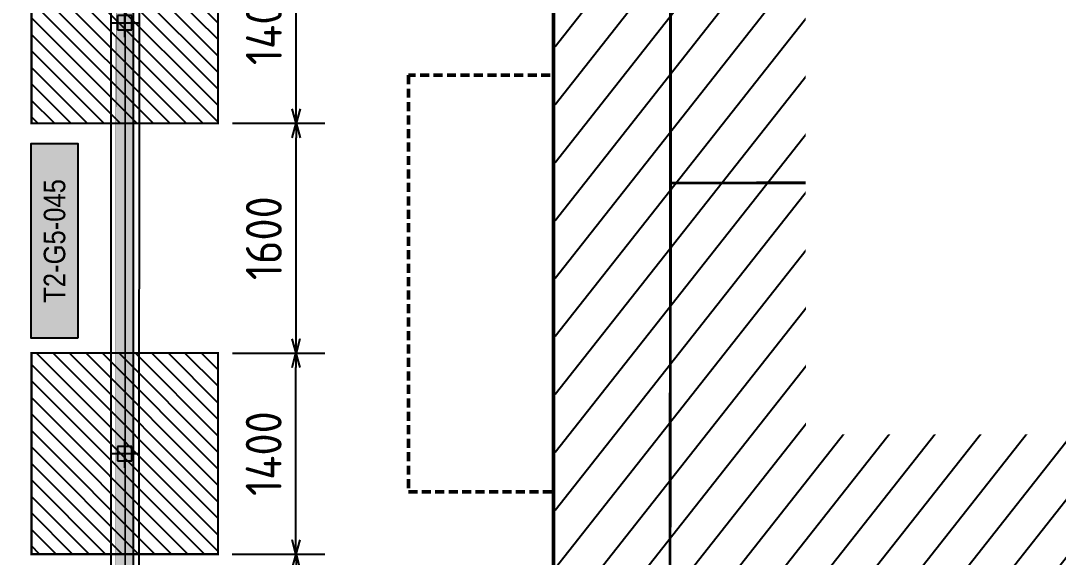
# Model space of a CAD drawing. Header units: centimetres. Extents: x -6122352 to 4157695, y -1694241 to 1947892.
# Drawn here: x 101326 to 108558, y -192077 to -188341 of the extents above; entities that cross this region are included whole.
import ezdxf
from ezdxf.enums import TextEntityAlignment as Align
from ezdxf.xclip import XClip

# ---------------------------------------------------------------- set-up
doc = ezdxf.new("R2010")
doc.units = ezdxf.units.CM
doc.header["$MEASUREMENT"] = 0
doc.header["$XCLIPFRAME"] = 2
doc.header["$PDMODE"] = 66
doc.header["$PDSIZE"] = 100
for name, pattern in [('DASHED2', [0.375, 0.25, -0.125]), ('XR-AR-END-SETTING OUT PLAN$0$23261-XR-AR-SI-GF$0$HIDDEN', [0.375, 0.25, -0.125]), ('XR-AR-END-SETTING OUT PLAN$0$23585-XR-AR-END-GROUND FLOOR$0$23261-XR-AR-SI-GF$0$HIDDEN', [0.375, 0.25, -0.125]), ('XR-AR-END-SETTING OUT PLAN$0$23585-XR-AR-END-GROUND FLOOR$0$945-4P-1-101-GROUND FLOOR PLAN$0$XR-MIDDLE-GROUND FLOOR PLAN$0$HIDDEN2', [0.1875, 0.125, -0.0625]), ('XR-AR-END-SETTING OUT PLAN$0$23585-XR-AR-END-GROUND FLOOR$0$XR-END-GROUND FLOOR PLAN$0$HIDDEN2', [0.1875, 0.125, -0.0625])]:
    doc.linetypes.add(name, pattern=pattern)
for name, color, linetype in [('00-MI-DIM', 7, 'Continuous'), ('23585-XR-AR-BOUNDARY WALLS AND SETBACKS$0$setback', 7, 'XR-AR-END-SETTING OUT PLAN$0$23261-XR-AR-SI-GF$0$HIDDEN'), ('@MI-FOOTINGS', 7, 'Continuous'), ('@MI-MEP', 7, 'Continuous'), ('@MI-REF LAYER', 7, 'Continuous'), ('@MI-TYPE-02', 6, 'Continuous'), ('B_TH_4', 7, 'Continuous'), ('PANEL-TAGS', 7, 'Continuous'), ('XR-AR-END-SETTING OUT PLAN$0$23585-XR-AR-END-GROUND FLOOR$0$A-Flor-Strs', 1, 'Continuous')]:
    doc.layers.add(name, color=color, linetype=linetype)
doc.layers.add('08-Compound Wall-2', color=6, linetype='Continuous', lineweight=25, true_color=0xff00ff)
doc.layers.add('23585-XR-AR-DAMAC PLOT LIMITS$0$1-End units', color=7, linetype='Continuous', lineweight=5, true_color=0xf8991e)
for name, color, linetype, lineweight in [('@ Foundations', 4, 'DASHED2', 50), ('A-ANNO-TEXT', 3, 'Continuous', 25), ('XR-AR-END-SETTING OUT PLAN$0$23585-XR-AR-END-GROUND FLOOR$0$A-DOOR-FULL', 1, 'Continuous', 9), ('XR-AR-END-SETTING OUT PLAN$0$23585-XR-AR-END-GROUND FLOOR$0$A-FLOR-OVHD', 9, 'XR-AR-END-SETTING OUT PLAN$0$23585-XR-AR-END-GROUND FLOOR$0$23261-XR-AR-SI-GF$0$HIDDEN', 15), ('XR-AR-END-SETTING OUT PLAN$0$23585-XR-AR-END-GROUND FLOOR$0$A-GLAZ-SILL', 8, 'Continuous', 5), ('XR-AR-END-SETTING OUT PLAN$0$23585-XR-AR-END-GROUND FLOOR$0$A-GLAZ-WNDO', 232, 'Continuous', 9), ('XR-AR-END-SETTING OUT PLAN$0$23585-XR-AR-END-GROUND FLOOR$0$A-WALL', 7, 'Continuous', 30), ('XR-AR-END-SETTING OUT PLAN$0$23585-XR-AR-END-GROUND FLOOR$0$S-COLS', 51, 'Continuous', 40), ('XR-AR-END-SETTING OUT PLAN$0$23585-XR-AR-END-GROUND FLOOR$0$S-COLS-PATT', 8, 'Continuous', 5)]:
    doc.layers.add(name, color=color, linetype=linetype, lineweight=lineweight)
doc.styles.add('PANELTAG_STYLE', font='arial.ttf')
doc.styles.add('Schueco-BEMSTIL', font='isocpeur.ttf', dxfattribs={"width": 0.9})
doc.dimstyles.new('MI- JWC-TXT-2.5 MM', dxfattribs={"dimscale": 1.5, "dimtxt": 2.5, "dimasz": 1, "dimexe": 2, "dimexo": 1, "dimgap": 1, "dimtad": 1, "dimdec": 0, "dimdsep": 46, "dimtxsty": 'Schueco-BEMSTIL', "dimblk": 'OPEN30', "dimcen": 0, "dimdle": 2, "dimclrd": 140, "dimclre": 8, "dimclrt": 40, "dimadec": 0, "dimazin": 2, "dimtfac": 1, "dimtdec": 0, "dimtix": 1, "dimtmove": 2, "dimatfit": 3, "dimldrblk": 'OPEN', "dimfxl": 2, "dimlwd": -1, "dimlwe": -1, "dimarcsym": 0})

# ---------------------------------------------------------------- blocks, each defined once
blk = doc.blocks.new('23585-XR-AR-BOUNDARY WALLS AND SETBACKS')
at = {"layer": '08-Compound Wall-2'}
blk.add_line((496607.2722570194, 2768837.924429565), (496589.6509861654, 2768854.070672086), dxfattribs=at)
blk.add_lwpolyline([(496578.6956569197, 2768806.737029656), (496561.0741887231, 2768822.883270505), (496567.1882275698, 2768829.5555408), (496571.2418282795, 2768833.979341575), (496575.2950316, 2768838.403145198), (496579.3484299394, 2768842.826943387), (496583.4018299389, 2768847.250743386), (496589.5158710348, 2768853.923213951), (496607.1371430768, 2768837.776970342)], dxfattribs=at)
at = {"layer": '23585-XR-AR-BOUNDARY WALLS AND SETBACKS$0$setback', "ltscale": 40, "const_width": 0.05}
blk.add_lwpolyline([(496593.748284983, 2768854.249662574), (496597.903186983, 2768858.784189372), (496601.9565982166, 2768863.208001631), (496606.0098480267, 2768867.631855995), (496610.0631525763, 2768872.055351822), (496614.1167484082, 2768876.479147272), (496618.270192816, 2768881.012034856), (496632.6469116088, 2768867.837980134), (496628.4939428306, 2768863.305440387), (496624.4405508899, 2768858.881649183), (496620.3871508893, 2768854.457849182), (496616.3337737098, 2768850.034274088), (496612.28035089, 2768845.610449184), (496608.1254734484, 2768841.075949188)], close=True, dxfattribs=at)
blk = doc.blocks.new('A$C9d9485f6')
at = {"layer": 'A-ANNO-TEXT', "rotation": 312.4881850805905}
blk.add_blockref('23585-XR-AR-BOUNDARY WALLS AND SETBACKS', (-2377088.534775567, -1504219.252137818), dxfattribs=at)
blk = doc.blocks.new('23585-XR-AR-DAMAC PLOT LIMITS')
at = {"layer": '23585-XR-AR-DAMAC PLOT LIMITS$0$1-End units', "color": 251, "true_color": 0x636466}
for points in [[(496589.5097000003, 2768854.0645), (496595.6913000001, 2768860.810900001), (496613.3863000004, 2768844.597100001), (496607.2046999997, 2768837.8507)], [(496583.3280999996, 2768847.318299999), (496589.5097000003, 2768854.0645), (496607.2046999997, 2768837.8507), (496601.0232999995, 2768831.104499999)]]:
    blk.add_lwpolyline(points, close=True, dxfattribs=at)
blk = doc.blocks.new('A$Cf093b529')
at = {"layer": 'A-ANNO-TEXT'}
blk.add_blockref('23585-XR-AR-DAMAC PLOT LIMITS', (-495391.9901121984, -2768603.441896566), dxfattribs=at)
blk = doc.blocks.new('A$C5d23761a')
at = {"color": 1, "true_color": 0xeb0000, "const_width": 0.008}
blk.add_lwpolyline([(42.29996946733445, -0.0002729131374508142), (42.29981958447024, -24.00027990015224), (33.14990590047091, -24.00029211514629), (27.1499010687694, -24.00032528792508), (21.14990857895464, -24.00007588742301), (15.14990374678746, -24.00010905996896), (9.149898913688958, -24.00014223298058), (-1.476844772696495e-05, -24.00015444704331), (0, 0), (9.149901337455958, -0.0002703587524592876), (15.15004128497094, -0.0003846453037112951), (21.14991100365296, -0.0002040136605501175), (27.14991583721712, -0.0001708406489342451), (33.1499206693843, -0.00013766810297966)], close=True, dxfattribs=at)
blk = doc.blocks.new('A$C951bc1e7')
at = {"color": 1, "true_color": 0xeb0000, "const_width": 0.007999999999999998}
blk.add_lwpolyline([(42.29813891323283, 0.0002302506472915411), (42.29744856711477, -23.99960459442809), (33.15007804334164, -23.99978882051073), (27.15007321210578, -23.99986194260418), (21.1500683776103, -23.99993506423198), (15.150211003609, -23.99987307190895), (9.150206171441823, -23.99994619353674), (9.915325790643692e-06, -24.00000698748045), (0, 0), (9.150196256116033, 6.079510785639286e-05), (15.15020108735189, 0.0001339167356491089), (21.15007080603391, 0.0003544974606484175), (27.14992818050086, 0.0002925039734691381), (33.15006812801585, 0.0002181679010391235)], close=True, dxfattribs=at)
blk = doc.blocks.new('*U35')
for points in [[(91, -5.684341886080801e-14), (41, -5.684341886080801e-14), (41, 1021), (91, 1021)], [(0, 0), (38, -5.684341886080801e-14), (38, -50), (50, -50), (50, -249.999999999997), (0, -249.999999999997)], [(1100, 2.842170943040401e-14), (1062, -2.842170943040401e-14), (1062, -49.99999999999997), (1050, -49.99999999999997), (1050, -249.999999999997), (1100, -249.999999999997)]]:
    blk.add_lwpolyline(points, close=True)
at = {"color": 8, "linetype": 'XR-AR-END-SETTING OUT PLAN$0$23585-XR-AR-END-GROUND FLOOR$0$XR-END-GROUND FLOOR PLAN$0$HIDDEN2'}
blk.add_arc((41, -5.684341886080801e-14), 1021, 1.594950045944486e-15, 90, dxfattribs=at)
at = {"layer": 'XR-AR-END-SETTING OUT PLAN$0$23585-XR-AR-END-GROUND FLOOR$0$A-GLAZ-SILL', "linetype": 'XR-AR-END-SETTING OUT PLAN$0$23585-XR-AR-END-GROUND FLOOR$0$945-4P-1-101-GROUND FLOOR PLAN$0$XR-MIDDLE-GROUND FLOOR PLAN$0$HIDDEN2', "ltscale": 3}
blk.add_lwpolyline([(0, 0), (1100, 0), (1100, -249.999999999997), (0, -249.999999999997)], close=True, dxfattribs=at)
blk = doc.blocks.new('*U37')
for points in [[(91, -5.684341886080801e-14), (41, -5.684341886080801e-14), (41, 1021), (91, 1021)], [(0, 0), (38, -5.684341886080801e-14), (38, -50), (50, -50), (50, -109.9999999801787), (0, -109.9999999801787)], [(1100, 2.842170943040401e-14), (1062, -2.842170943040401e-14), (1062, -49.99999999999997), (1050, -49.99999999999997), (1050, -109.9999999801786), (1100, -109.9999999801786)]]:
    blk.add_lwpolyline(points, close=True)
at = {"color": 8, "linetype": 'XR-AR-END-SETTING OUT PLAN$0$23585-XR-AR-END-GROUND FLOOR$0$XR-END-GROUND FLOOR PLAN$0$HIDDEN2'}
blk.add_arc((41, -5.684341886080801e-14), 1021, 1.594950045944486e-15, 90, dxfattribs=at)
at = {"layer": 'XR-AR-END-SETTING OUT PLAN$0$23585-XR-AR-END-GROUND FLOOR$0$A-GLAZ-SILL', "linetype": 'XR-AR-END-SETTING OUT PLAN$0$23585-XR-AR-END-GROUND FLOOR$0$945-4P-1-101-GROUND FLOOR PLAN$0$XR-MIDDLE-GROUND FLOOR PLAN$0$HIDDEN2', "ltscale": 3}
blk.add_lwpolyline([(0, 0), (1100, 0), (1100, -109.9999999801786), (0, -109.9999999801786)], close=True, dxfattribs=at)
blk = doc.blocks.new('XR-AR-END-SETTING OUT PLAN$0$23585-XR-AR-END-GROUND FLOOR$0$A$C75a8815d')
at = {"layer": 'XR-AR-END-SETTING OUT PLAN$0$23585-XR-AR-END-GROUND FLOOR$0$S-COLS', "color": 252, "lineweight": 30}
blk.add_lwpolyline([(-0.02841067314147949, 3499.999932765961), (-0.02841019630432129, 2699.999933242798), (249.9715893268585, 2699.999932765961), (249.9715902805328, 3499.999933004379)], close=True, dxfattribs=at)
blk = doc.blocks.new('XR-AR-END-SETTING OUT PLAN')
at = {"layer": 'XR-AR-END-SETTING OUT PLAN$0$23585-XR-AR-END-GROUND FLOOR$0$A-FLOR-OVHD', "color": 8}
blk.add_line((3200.106140449643, 10249.99855422974), (3200.106631532311, 8999.99834060669), dxfattribs=at)
at = {"layer": 'XR-AR-END-SETTING OUT PLAN$0$23585-XR-AR-END-GROUND FLOOR$0$A-FLOR-OVHD', "color": 8, "ltscale": 5}
for p, q in [((4150.149359419942, 9210.30683708191), (3250.158987239003, 9610.350899219513)), ((3250.158987298608, 9210.306836605072), (4150.149360194802, 9610.350899219513))]:
    blk.add_line(p, q, dxfattribs=at)
blk.add_lwpolyline([(3250.158987298608, 9210.306836605072), (4150.149359419942, 9210.30683708191), (4150.149360194802, 9610.350899219513), (3250.158987239003, 9610.350899219513)], close=True, dxfattribs=at)
at = {"layer": 'XR-AR-END-SETTING OUT PLAN$0$23585-XR-AR-END-GROUND FLOOR$0$A-Flor-Strs', "color": 8}
for p, q in [((3000.102111771703, 10249.9985537529), (3000.102079167962, 8999.993498325348)), ((3300.102112427354, 10249.99855422974), (3300.102079108357, 8999.99349784851)), ((3300.102093592286, 9549.99603509903), (3171.357380345464, 9681.451865673065)), ((3000.102095738053, 9549.996026039124), (3300.102093592286, 9549.99603509903)), ((3300.102093592286, 9549.99603509903), (3171.35738016665, 9418.540202617645))]:
    blk.add_line(p, q, dxfattribs=at)
at = {"layer": 'XR-AR-END-SETTING OUT PLAN$0$23585-XR-AR-END-GROUND FLOOR$0$A-GLAZ-SILL', "color": 8}
blk.add_line((3250.100986972451, 6049.997144699097), (3250.10133947432, 8199.998291492462), dxfattribs=at)
at = {"layer": 'XR-AR-END-SETTING OUT PLAN$0$23585-XR-AR-END-GROUND FLOOR$0$A-GLAZ-WNDO', "color": 8}
for p, q in [((3000.101339235902, 8199.998291015625), (3000.101339116693, 8149.998291015625)), ((3150.100986912847, 6099.997143745422), (3150.101339116693, 8199.998291015625)), ((3150.101339116693, 8199.998291015625), (3150.101339295506, 8149.998290538788)), ((3150.101339295506, 8149.998290538788), (3000.101339116693, 8149.998291015625)), ((3000.101213410497, 7447.998108863831), (3000.101213350892, 7497.998109340668)), ((3000.101213350892, 7497.998109340668), (3150.101213827729, 7497.998108386993)), ((3150.101213827729, 7497.998108386993), (3150.101213887334, 7447.998108863831)), ((3150.101213887334, 7447.998108863831), (3000.101213410497, 7447.998108863831)), ((3000.100987270474, 6746.998107910156), (3000.100986436009, 6796.998108863831)), ((3000.100986436009, 6796.998108863831), (3150.100987270474, 6796.998108863831)), ((3150.100986376405, 6746.998108863831), (3000.100987270474, 6746.998107910156)), ((3150.100987270474, 6796.998108863831), (3150.100986376405, 6746.998108863831))]:
    blk.add_line(p, q, dxfattribs=at)
for points in [[(3250.122793927789, 8199.997313976288), (3000.101339235902, 8199.998291015625)], [(3000.101213350892, 7497.998109340668), (3000.101339116693, 8149.998291015625)], [(3050.101339116693, 8149.998291015625), (3050.101213350892, 7497.998108863831)], [(3000.100986972451, 6099.997144699097), (3000.101213410497, 7447.998108863831)], [(3050.101213291287, 7447.998109340668), (3050.100986912847, 6796.998107910156)], [(3050.100986853242, 6746.998108386993), (3050.1009863168, 6099.997145175934)]]:
    blk.add_lwpolyline(points, dxfattribs=at)
at = {"layer": 'XR-AR-END-SETTING OUT PLAN$0$23585-XR-AR-END-GROUND FLOOR$0$A-WALL', "color": 8}
blk.add_lwpolyline([(3850.106042101979, 10500.01968860626), (5750.107330158353, 10500.00084400177), (5750.107415214181, 10250.00188541412), (4790.107357934117, 10249.9985537529), (4790.107358291745, 10149.99855566025), (4540.107357993722, 10149.99855566025), (4540.10735835135, 10249.9985537529), (3000.102095916867, 10249.99855327606), (3000.102079048753, 11999.99910259247), (3250.104392960668, 11999.99910163879), (3250.104392841458, 11100.02067995071), (3850.106042161584, 11100.02068090439), (3850.10604198277, 10499.99947547913)], dxfattribs=at)
for points in [[(4790.1072358042, 8749.999267578125), (3250.101112738252, 8749.997854709625), (3250.123472645879, 8199.998291492462), (3000.123275354505, 8199.998291015625), (3000.100934281945, 8999.998242855072), (4540.107388034463, 8999.998847484589), (4540.107358470559, 9049.998554706573), (4790.107358232141, 9049.99855518341)], [(5650.11106570065, 8750.000054359436), (4790.107256367803, 8749.999291419983), (4790.107256188989, 8850.000108718872), (5650.111065641046, 8850.001082897186)]]:
    blk.add_lwpolyline(points, close=True, dxfattribs=at)
at = {"layer": 'XR-AR-END-SETTING OUT PLAN$0$23585-XR-AR-END-GROUND FLOOR$0$A-DOOR-FULL', "color": 8, "xscale": -1, "rotation": 270}
blk.add_blockref('*U35', (4790.107358232141, 9049.99855518341), dxfattribs=at)
at = {"layer": 'XR-AR-END-SETTING OUT PLAN$0$23585-XR-AR-END-GROUND FLOOR$0$A-DOOR-FULL', "color": 8, "xscale": 0.9090909090912127, "yscale": 0.9090909090912127, "zscale": 0.9090909090912127, "rotation": 179.9999999999999}
blk.add_blockref('*U37', (6650.111066237092, 8750.001082897186), dxfattribs=at)
at = {"layer": 'XR-AR-END-SETTING OUT PLAN$0$23585-XR-AR-END-GROUND FLOOR$0$S-COLS-PATT', "color": 8}
blk.add_blockref('XR-AR-END-SETTING OUT PLAN$0$23585-XR-AR-END-GROUND FLOOR$0$A$C75a8815d', (3000.129344239831, 5499.998310089111), dxfattribs=at)
blk = doc.blocks.new('END UNIT')
at = {"xscale": 0.001, "yscale": 0.001, "zscale": 0.001}
blk.add_blockref('XR-AR-END-SETTING OUT PLAN', (-9.150201729830158, 0), dxfattribs=at)
blk = doc.blocks.new('TH_4')
blk.add_blockref('END UNIT', (495802.3053798428, 2769130.514097063))
blk = doc.blocks.new('23585-XR-AR-MALDIVE-3$0$TH_4')
at = {"layer": 'B_TH_4', "xscale": 1.000039184446315, "yscale": 1.000039184446315, "zscale": 1.000039184446315}
blk.add_blockref('TH_4', (-19.42743905592124, -108.5068616104109), dxfattribs=at)
at = {"layer": '@ Foundations', "linetype": 'DASHED2', "ltscale": 0.25}
blk.add_lwpolyline([(495795.1303283017, 2769137.65977991), (495797.4303283018, 2769137.65977991), (495797.4303283018, 2769140.55977991), (495795.1303283017, 2769140.55977991)], close=True, dxfattribs=at)
blk = doc.blocks.new('A$Cb8ceda06')
at = {"color": 1, "true_color": 0xeb0000, "const_width": 0.008}
blk.add_lwpolyline([(42.29996946733445, -0.0002729129046201706), (42.29981958400458, -24.00027990015224), (33.14990590047091, -24.00029211491346), (27.14990106830373, -24.00032528769225), (21.14990857895464, -24.00007588742301), (15.14990374678746, -24.00010905973613), (9.149898913223296, -24.00014223298058), (-1.476891338825226e-05, -24.00015444681048), (0, 0), (9.149901336990297, -0.0002703587524592876), (15.15004128497094, -0.0003846450708806515), (21.14991100365296, -0.0002040136605501175), (27.14991583721712, -0.0001708404161036015), (33.1499206693843, -0.00013766810297966)], close=True, dxfattribs=at)
blk = doc.blocks.new('A$C5071fc5c')
at = {"color": 1, "true_color": 0xeb0000, "const_width": 0.008}
blk.add_lwpolyline([(42.29813891276717, 0.0002302504144608974), (42.29744856711477, -23.99960459442809), (33.15007804287598, -23.9997888202779), (27.15007321164012, -23.99986194237135), (21.1500683776103, -23.99993506446481), (15.150211003609, -23.99987307167612), (9.150206171441823, -23.99994619376957), (9.915325790643692e-06, -24.00000698748045), (0, 0), (9.150196255650371, 6.079487502574921e-05), (15.15020108735189, 0.0001339167356491089), (21.15007080603391, 0.0003544979263097048), (27.1499281800352, 0.0002925042062997818), (33.15006812801585, 0.0002181681338697672)], close=True, dxfattribs=at)
blk = doc.blocks.new('T2-FOOTING PLAN')
at = {"layer": '@MI-FOOTINGS', "transparency": 33554679}
h = blk.add_hatch(dxfattribs=at)
h.set_pattern_fill('ANSI31', color=8, scale=650)
h.set_pattern_definition([(45, (0, 0), (-57.45242597140699, 57.45242597140699), [])])
h.paths.add_polyline_path([(-700, 650), (700, 650), (700, -650), (-700, -650)])
at = {"layer": '@MI-FOOTINGS', "color": 160, "true_color": 0x3340f0, "const_width": 15}
blk.add_lwpolyline([(-700, 650), (700, 650), (700, -650), (-700, -650)], close=True, dxfattribs=at)
at = {"layer": '@MI-FOOTINGS', "color": 30}
blk.add_point((0, 0), dxfattribs=at)
blk = doc.blocks.new('_Open30')
at = {"color": 0, "linetype": 'ByBlock', "lineweight": -2}
for p, q in [((-1, 0.26794919), (0, 0)), ((0, 0), (-1, -0.26794919)), ((0, 0), (-1, 0))]:
    blk.add_line(p, q, dxfattribs=at)
blk = doc.blocks.new('*D778')
at = {"layer": '00-MI-DIM', "color": 8, "transparency": 16777216}
for p, q in [((5150.4594631684, -749.9995970389688), (5150.4594631684, -1393.432728080091)), ((6711.385692516689, -748.9213934667603), (6711.385692516689, -1393.432728080091))]:
    blk.add_line(p, q, dxfattribs=at)
at = {"layer": '00-MI-DIM', "color": 140, "transparency": 16777216}
blk.add_line((5250.4594631684, -1193.432728080091), (6611.385692516689, -1193.432728080091), dxfattribs=at)
at = {"layer": 'Defpoints', "color": 0, "transparency": 16777216}
for p in [(5150.4594631684, -649.9995970389717), (6711.385692516687, -648.921393466764), (6711.385692516687, -1193.432728080094)]:
    blk.add_point(p, dxfattribs=at)
at = {"layer": '00-MI-DIM', "color": 140, "transparency": 16777216, "xscale": 100, "yscale": 100, "zscale": 100, "rotation": 179.9999999999999}
blk.add_blockref('_Open30', (5150.4594631684, -1193.432728080091), dxfattribs=at)
at = {"layer": '00-MI-DIM', "color": 140, "transparency": 16777216, "xscale": 100, "yscale": 100, "zscale": 100}
blk.add_blockref('_Open30', (6711.385692516689, -1193.432728080091), dxfattribs=at)
at = {"layer": '00-MI-DIM', "color": 40, "transparency": 16777216, "insert": (5930.922577842543, -968.4327280800932), "char_height": 250, "attachment_point": 5, "style": 'Schueco-BEMSTIL'}
blk.add_mtext('1561', dxfattribs=at)
blk = doc.blocks.new('_Open')
at = {"color": 0, "linetype": 'ByBlock', "lineweight": -2}
for p, q in [((-1, 0.1666666666666667), (0, 0)), ((-1, -0.1666666666666667), (0, 0)), ((0, 0), (-1, 0))]:
    blk.add_line(p, q, dxfattribs=at)
blk = doc.blocks.new('*D779')
at = {"layer": '00-MI-DIM', "color": 8, "transparency": 16777216}
for p, q in [((6711.385692516689, -748.9213934667603), (6711.385692516689, -1392.354524507866)), ((8111.385692516661, -748.9213934667595), (8111.385692516661, -1392.354524507865))]:
    blk.add_line(p, q, dxfattribs=at)
at = {"layer": '00-MI-DIM', "color": 140, "transparency": 16777216}
blk.add_line((6811.385692516689, -1192.354524507866), (8011.385692516661, -1192.354524507865), dxfattribs=at)
at = {"layer": 'Defpoints', "color": 0, "transparency": 16777216}
for p in [(6711.385692516687, -648.921393466764), (8111.385692516659, -648.921393466764), (8111.385692516659, -1192.35452450787)]:
    blk.add_point(p, dxfattribs=at)
at = {"layer": '00-MI-DIM', "color": 140, "transparency": 16777216, "xscale": 100, "yscale": 100, "zscale": 100, "rotation": 179.9999999999999}
blk.add_blockref('_Open30', (6711.385692516689, -1192.354524507866), dxfattribs=at)
at = {"layer": '00-MI-DIM', "color": 140, "transparency": 16777216, "xscale": 100, "yscale": 100, "zscale": 100}
blk.add_blockref('_Open30', (8111.385692516661, -1192.354524507865), dxfattribs=at)
at = {"layer": '00-MI-DIM', "color": 40, "transparency": 16777216, "insert": (7411.385692516674, -967.3545245078689), "char_height": 250, "attachment_point": 5, "style": 'Schueco-BEMSTIL'}
blk.add_mtext('1400', dxfattribs=at)
blk = doc.blocks.new('*D780')
at = {"layer": '00-MI-DIM', "color": 8, "transparency": 16777216}
for p, q in [((8111.38569251669, -748.9213934667595), (8111.38569251669, -1393.432728080066)), ((9711.385739291029, -748.9229092509502), (9711.385739291029, -1393.432728080066))]:
    blk.add_line(p, q, dxfattribs=at)
at = {"layer": '00-MI-DIM', "color": 140, "transparency": 16777216}
blk.add_line((8211.385692516691, -1193.432728080066), (9611.385739291029, -1193.432728080066), dxfattribs=at)
at = {"layer": 'Defpoints', "color": 0, "transparency": 16777216}
for p in [(8111.385692516688, -648.921393466764), (9711.385739291027, -648.9229092509557), (9711.385739291027, -1193.432728080071)]:
    blk.add_point(p, dxfattribs=at)
at = {"layer": '00-MI-DIM', "color": 140, "transparency": 16777216, "xscale": 100, "yscale": 100, "zscale": 100, "rotation": 179.9999999999999}
blk.add_blockref('_Open30', (8111.38569251669, -1193.432728080066), dxfattribs=at)
at = {"layer": '00-MI-DIM', "color": 140, "transparency": 16777216, "xscale": 100, "yscale": 100, "zscale": 100}
blk.add_blockref('_Open30', (9711.385739291029, -1193.432728080066), dxfattribs=at)
at = {"layer": '00-MI-DIM', "color": 40, "transparency": 16777216, "insert": (8911.38571590386, -968.4327280800701), "char_height": 250, "attachment_point": 5, "style": 'Schueco-BEMSTIL'}
blk.add_mtext('1600', dxfattribs=at)
blk = doc.blocks.new('*D781')
at = {"layer": '00-MI-DIM', "color": 8, "transparency": 16777216}
for p, q in [((9711.385739291, -748.9229092509429), (9711.385739291, -1393.432728080044)), ((11111.38573929103, -748.9229092509494), (11111.38573929103, -1393.432728080043))]:
    blk.add_line(p, q, dxfattribs=at)
at = {"layer": '00-MI-DIM', "color": 140, "transparency": 16777216}
blk.add_line((9811.385739291, -1193.432728080043), (11011.38573929103, -1193.432728080043), dxfattribs=at)
at = {"layer": 'Defpoints', "color": 0, "transparency": 16777216}
for p in [(9711.385739290998, -648.9229092509485), (11111.38573929102, -648.9229092509556), (11111.38573929102, -1193.432728080049)]:
    blk.add_point(p, dxfattribs=at)
at = {"layer": '00-MI-DIM', "color": 140, "transparency": 16777216, "xscale": 100, "yscale": 100, "zscale": 100, "rotation": 179.9999999999999}
blk.add_blockref('_Open30', (9711.385739291, -1193.432728080044), dxfattribs=at)
at = {"layer": '00-MI-DIM', "color": 140, "transparency": 16777216, "xscale": 100, "yscale": 100, "zscale": 100}
blk.add_blockref('_Open30', (11111.38573929103, -1193.432728080043), dxfattribs=at)
at = {"layer": '00-MI-DIM', "color": 40, "transparency": 16777216, "insert": (10411.38573929101, -968.432728080048), "char_height": 250, "attachment_point": 5, "style": 'Schueco-BEMSTIL'}
blk.add_mtext('1400', dxfattribs=at)
blk = doc.blocks.new('PANELTAG')
at = {"layer": 'PANEL-TAGS', "color": 1}
blk.add_lwpolyline([(-13.49999999999989, -3.300000000000182), (13.50000000000011, -3.300000000000182), (13.50000000000011, 3.299999999999727), (-13.49999999999989, 3.299999999999727)], close=True, dxfattribs=at)
at = {"layer": 'PANEL-TAGS', "color": 40, "true_color": 0xffd700}
blk.add_solid([(-13.49999999999989, -3.300000000000182), (13.50000000000011, -3.300000000000182), (-13.49999999999989, 3.299999999999727), (13.50000000000011, 3.299999999999727)], dxfattribs=at)
at = {"layer": 'PANEL-TAGS', "color": 5, "style": 'PANELTAG_STYLE', "width": 0.85}
blk.add_attdef('TAGNO', text='', height=3, dxfattribs=at).set_placement((1.13686837721616e-13, -4.547473508864641e-13), align=Align.MIDDLE)
blk = doc.blocks.new('A$Cf744b3d2')
at = {"layer": '@MI-TYPE-02'}
h = blk.add_hatch(color=256, dxfattribs=at)
h.dxf.hatch_style = 1
h.paths.add_polyline_path([(5901.406811821071, 63.2088339099646), (-0.4458329489862081, 59.99999714994919), (-0.4668720423651394, -60.00000100570469), (5901.385772727663, -56.79116424568201)])
h.paths.add_polyline_path([(11911.40671944994, 62.15512598369969), (5911.406811667373, 63.20708065230428), (5911.385772573994, -56.79291750335688), (11911.38568035662, -57.84487217195419)])
h.paths.add_polyline_path([(17921.40662707892, 61.10141805747844), (11921.4067192963, 62.15337272609759), (11921.38568020292, -57.84662542956357), (17921.38558798557, -58.89858009817544)])
h.paths.add_polyline_path([(23931.40653470781, 60.04771013115533), (17931.40662692525, 61.0996647997672), (17931.38558783184, -58.90033335589396), (23931.38549561449, -59.95228802450583)])
h.paths.add_polyline_path([(24070.91296065273, 60.03057147288928), (30070.91296065273, 60.03057147288928), (30070.91296065273, -59.96942852711072), (24070.91296065273, -59.969428527118)])
h.paths.add_polyline_path([(30080.91296065276, 60.03057147282379), (36080.91296065273, 60.03057147281652), (36080.91296065273, -59.96942852718348), (30080.91296065273, -59.96942852717621)])
h.paths.add_polyline_path([(36090.91296065279, 60.03057147264917), (42090.91296065276, 60.03057147264917), (42090.91296065276, -59.96942852735083), (36090.91296065276, -59.96942852735083)])
h.paths.add_polyline_path([(42100.91296065276, 60.03057147252548), (47999.96895569476, 59.7409621197512), (47999.96895569476, -60.2590378802488), (42100.91296065276, -59.96942852747452)])
at = {"layer": '@MI-TYPE-02', "const_width": 2.5}
blk.add_lwpolyline([(11911.40671944994, 62.15512598369969), (5911.406811667373, 63.20708065230428), (5911.385772573994, -56.79291750335688), (11911.38568035662, -57.84487217195419)], close=True, dxfattribs=at)
at = {"layer": '@MI-FOOTINGS'}
for p in [(7411.385692516691, 1.07860653323587), (10411.385739291, 1.077090749051422)]:
    blk.add_blockref('T2-FOOTING PLAN', p, dxfattribs=at)
at = {"layer": '00-MI-DIM'}
dim = blk.add_linear_dim(base=(6711.385692516658, -1193.432728080094), p1=(5150.459463168372, -649.9995970389718), p2=(6711.385692516662, -648.9213934667641), dimstyle='MI- JWC-TXT-2.5 MM', dxfattribs=at)
dim.commit()
dim.dimension.update_dxf_attribs({"geometry": '*D778', "text_midpoint": (5930.922577842514, -968.4327280800941), "insert": (-2.91038304567337e-11, 0)})
for base, p1, p2, picture, middle in [((8111.385692516659, -1192.35452450787), (6711.385692516691, -648.9213934667641), (8111.385692516662, -648.9213934667641), '*D779', (7411.385692516674, -967.3545245078699)), ((9711.385739291027, -1193.432728080071), (8111.385692516691, -648.9213934667641), (9711.385739291029, -648.9229092509559), '*D780', (8911.385715903858, -968.4327280800715)), ((11111.38573929102, -1193.432728080049), (9711.385739291, -648.9229092509486), (11111.38573929103, -648.9229092509559), '*D781', (10411.38573929101, -968.4327280800496))]:
    dim = blk.add_linear_dim(base=base, p1=p1, p2=p2, dimstyle='MI- JWC-TXT-2.5 MM', dxfattribs=at)
    dim.commit()
    dim.dimension.update_dxf_attribs({"geometry": picture, "text_midpoint": middle})

msp = doc.modelspace()

# ---------------------------------------------------------------- block references
at = {"layer": '@MI-MEP', "color": 10, "xscale": 1000, "yscale": 1000, "zscale": 1000}
for name, p, rotation in [('A$C5d23761a', (59756.31331678422, -174758.47772733), 359.9898452813093), ('A$C951bc1e7', (102056.281946262, -174767.0904559565), 359.9906323541645)]:
    msp.add_blockref(name, p, dxfattribs=dict(at, rotation=rotation))
at = {"layer": '@MI-REF LAYER', "xscale": 1000, "yscale": 1000, "zscale": 1000}
msp.add_blockref('A$C9d9485f6', (-23958.95045533385, 48155.57226163784), dxfattribs=at)
at = {"layer": '@MI-REF LAYER', "xscale": 1000, "yscale": 1000, "zscale": 1000, "rotation": 312.4882903633292}
msp.add_blockref('A$Cf093b529', (-891608.7329339073, 539022.7201118186), dxfattribs=at)
at = {"layer": '@MI-REF LAYER', "color": 10, "xscale": 1000, "yscale": 1000, "zscale": 1000, "rotation": 359.9864044243704}
msp.add_blockref('A$Cb8ceda06', (59756.31357609036, -174757.0213335406), dxfattribs=at)
at = {"layer": 'PANEL-TAGS'}
ref = msp.add_blockref('PANELTAG', (101561.4298685479, -189874.3298350589), dxfattribs=dict(at, xscale=50, yscale=50, zscale=50, rotation=90))
ref.add_attrib('TAGNO', 'T2-G5-045', dxfattribs={"color": 5, "height": 150, "rotation": 90, "style": 'PANELTAG_STYLE', "width": 0.8499999999999999}).set_placement((101561.4298685479, -189874.3298350589), align=Align.MIDDLE_CENTER)

# ---------------------------------------------------------------- next in the draw order: block references
at = {"layer": '@MI-REF LAYER'}
ref = msp.add_blockref('23585-XR-AR-MALDIVE-3$0$TH_4', (-496200594.9188838, -2769238010.657758), dxfattribs=dict(at, xscale=1000, yscale=1000, zscale=1000, rotation=359.9894579927457))
XClip(ref).set_block_clipping_path([(495793.2129440373, 2769130.511874687), (495793.2151333401, 2769154.452708577), (495802.29247585824, 2769154.4001012277), (495808.2924773204, 2769154.406963835), (495814.292345406, 2769154.4139737505), (495820.29219429987, 2769154.4207010698), (495826.2923302837, 2769154.4274163703), (495835.25317869335, 2769154.4537565196), (495835.25074603036, 2769130.513900499)])

# ---------------------------------------------------------------- next in the draw order: wipeouts: each hides what was drawn before it
at = {"color": 10}
msp.add_wipeout([(141350.4866106167, -193268.34145460784), (141351.12394265438, -178994.51003818167), (135102.74947308138, -178989.93417883897), (135102.7770902799, -179294.75786210588), (111301.34285049453, -179292.23631697413), (111301.3611570172, -178992.65776572702), (105051.25007349424, -178992.27586951584), (105050.8416773768, -193266.1234742537), (141350.48633858754, -193272.80223591236)], dxfattribs=at).dxf.layer = '@MI-REF LAYER'

# ---------------------------------------------------------------- next in the draw order: hatches: boundary and pattern name
at = {"layer": '@MI-REF LAYER', "transparency": 33554508}
h = msp.add_hatch(dxfattribs=at)
h.set_pattern_fill('ANSI31', color=256, scale=1999.999998458916, angle=186.7223562192661)
h.set_pattern_definition([(231.7223562192661, (0, 0), (196.2545353839106, -154.8681931350904), [])])
h.paths.add_polyline_path([(141350.486338213, -193272.8021524387), (141352.9065534718, -178994.5101178045), (135102.7463265465, -178994.231045718), (135102.5262202741, -179294.7880392057), (111301.5937864621, -179292.2363437183), (111301.660408785, -178992.673955124), (105051.2500727198, -178992.2920142412), (105050.7671243165, -193266.1234605733)])

# ---------------------------------------------------------------- next in the draw order: linework, layer by layer
at = {"layer": '@MI-REF LAYER', "color": 1, "const_width": 20}
msp.add_lwpolyline([(102082.4484430603, -198743.7882282843), (105847.1818632769, -195181.1270481916), (105855.7851077405, -189471.0485927861), (106797.7778254533, -189470.1085918947), (105855.7851077405, -189471.0485927861), (105855.405478958, -178476.4781979451), (102080.6961304726, -174861.5616187578)], dxfattribs=at)
at = {"layer": '@MI-REF LAYER', "const_width": 5.000000000000001}
msp.add_lwpolyline([(141350.486338213, -193272.8021524387), (141352.9065534718, -178994.5101178045), (135102.7463265465, -178994.231045718), (135102.5262202741, -179294.7880392057), (111301.5937864621, -179292.2363437183), (111301.660408785, -178992.673955124), (105051.2500727198, -178992.2920142412), (105050.7671243165, -193266.1234605733)], close=True, dxfattribs=at)

# ---------------------------------------------------------------- next in the draw order: wipeouts: each hides what was drawn before it
msp.add_wipeout([(106795.83321545656, -187521.37754172395), (113765.31675978834, -187514.42279693723), (113769.00893431797, -191214.42095396822), (106799.52538909458, -191221.3757013154)]).dxf.layer = '@MI-REF LAYER'

# ---------------------------------------------------------------- next in the draw order: block references
at = {"layer": '@MI-REF LAYER', "color": 10, "xscale": 1000, "yscale": 1000, "zscale": 1000, "rotation": 359.9902286226448}
msp.add_blockref('A$C5071fc5c', (102056.2818883551, -174767.3761034147), dxfattribs=at)
at = {"layer": '@MI-TYPE-02', "rotation": 89.98973417812736}
msp.add_blockref('A$Cf744b3d2', (102050.7608578677, -198766.4541096367), dxfattribs=at)

doc.saveas('drawing.dxf')
